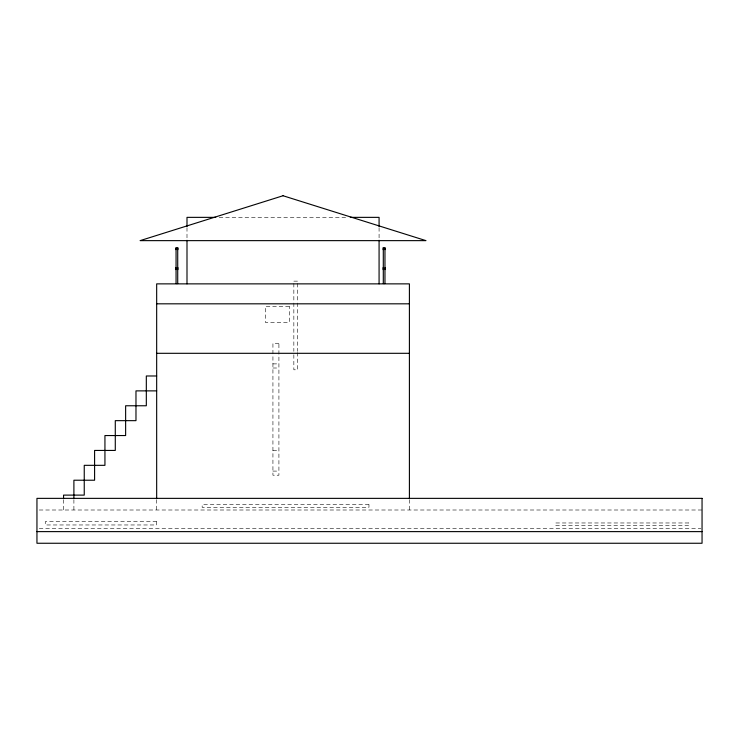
<?xml version="1.0" encoding="UTF-8"?>
<svg xmlns="http://www.w3.org/2000/svg" width="739" height="739" viewBox="0 0 739 739"><rect width="100%" height="100%" fill="white"/><g stroke="black" fill="none" stroke-linecap="round" stroke-linejoin="round"><path stroke-width="0.55" stroke-dasharray="3.69 2.77" d="M219.206 217.358L346.868 217.358M293.845 281.143L297.503 281.143M272.931 363.884L278.917 363.884M272.931 368.004L278.917 368.004M272.931 450.476L278.917 450.476M272.931 471.094L278.917 471.094M39.259 510.002L702.05 510.002M39.259 528.293L700.895 528.293M409.406 499.629L409.406 510.002M379.079 227.677L379.079 239.15M297.503 283.443L297.503 301.863M297.503 303.018L297.503 351.376M297.503 352.531L297.503 369.796L293.845 369.796L293.845 352.531M293.845 283.443L293.845 301.863M293.845 303.018L293.845 351.376M186.995 227.677L186.995 239.15M156.668 499.629L156.668 510.002M73.9 499.693L73.9 510.002M63.554 499.693L63.554 510.002M289.291 306.417L265.347 306.417L265.347 322.38L289.291 322.38L289.291 306.417M278.917 343.266L272.931 343.266L272.931 475.214L278.917 475.214L278.917 343.266M368.964 504.682L202.163 504.682L202.163 507.342L368.964 507.342L368.964 504.682M156.668 521.642L45.264 521.642L45.264 524.967L156.668 524.967L156.668 521.642M688.748 522.972L555.728 522.972L555.728 525.632L688.748 525.632L688.748 522.972"/><path stroke-width="1.11" d="M215.751 217.358L186.995 217.358L186.995 226.531M350.323 217.358L379.079 217.358L379.079 226.531M156.668 303.821L409.406 303.821M156.668 353.307L409.406 353.307M156.668 375.985L146.322 375.985L146.322 405.766L125.63 405.766L125.63 435.548L104.938 435.548L104.938 465.33L84.246 465.33L84.246 495.112L63.554 495.112L63.554 498.548M156.668 390.876L135.976 390.876L135.976 420.657L115.284 420.657L115.284 450.439L94.592 450.439L94.592 480.221L73.9 480.221L73.9 498.548M36.95 531.618L702.05 531.618M409.406 498.483L409.406 283.868L156.668 283.868L156.668 498.483M385.13 249.616L385.13 247.62L383.135 247.62L383.135 249.616M385.13 267.573L385.13 269.569M383.135 267.573L383.135 269.569M379.079 240.295L379.079 283.868M186.995 240.295L186.995 283.868M177.887 249.616L177.887 247.62L175.891 247.62L175.891 249.616M177.887 267.573L177.887 269.569M175.891 267.573L175.891 269.569M283.037 195.743L140.105 240.637L425.969 240.637L283.037 195.743M177.72 248.618L176.058 248.618L176.058 283.536L177.72 283.536L177.72 248.618M384.964 248.618L383.301 248.618L383.301 283.536L384.964 283.536L384.964 248.618M702.05 498.363L36.95 498.363L36.95 543.257L702.05 543.257L702.05 498.363"/></g></svg>
